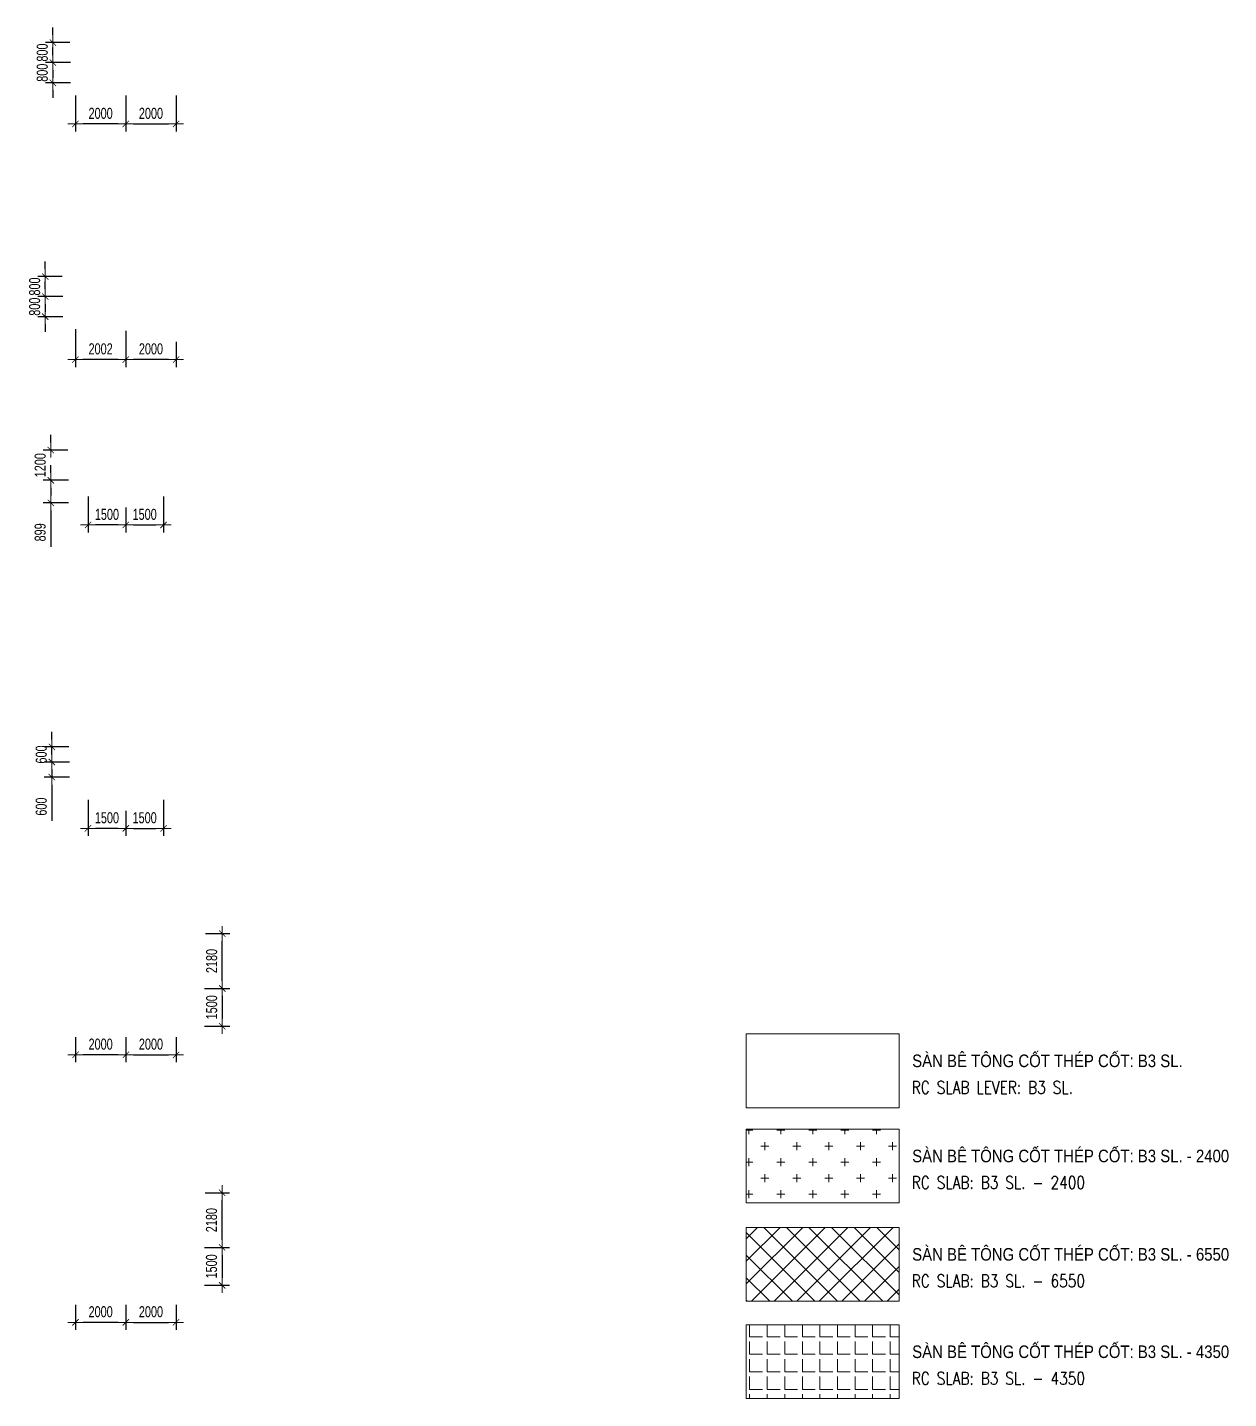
# Model space of a CAD drawing. Header units: millimetres. Extents: x -259680 to 389590, y -106473 to 139263.
# Drawn here: x 203889 to 251640, y 2896 to 57400 of the extents above; entities that cross this region are included whole.
import ezdxf
from ezdxf.enums import TextEntityAlignment as Align

# ---------------------------------------------------------------- set-up
doc = ezdxf.new("R2010")
doc.units = ezdxf.units.MM
doc.layers.get('Defpoints').update_dxf_attribs({"color": 151, "lineweight": 9})
for name, color, linetype, lineweight in [('NDC_S_DIM', 1, 'Continuous', 15), ('NDC_S_THIN LINE', 8, 'Continuous', 9), ('NDC_S_VN TEXT', 7, 'Continuous', 20)]:
    doc.layers.add(name, color=color, linetype=linetype, lineweight=lineweight)
doc.styles.add('NDC_ARIAL', font='arial.ttf', dxfattribs={"width": 0.85})
doc.styles.add('NDC_DIM', font='', dxfattribs={"width": 0.75})
doc.styles.add('NDC_EN TXT', font='romans.shx', dxfattribs={"width": 0.8})
doc.styles.get('NDC_DIM').set_extended_font_data('Dotum')
doc.dimstyles.new('NDC_dim_200', dxfattribs={"dimscale": 200, "dimtxt": 2.2, "dimasz": 1.5, "dimexe": 1.5, "dimexo": 2.5, "dimgap": 1, "dimtad": 1, "dimdec": 0, "dimzin": 0, "dimdsep": 46, "dimtxsty": 'NDC_DIM', "dimblk": 'DIMMARK', "dimcen": 0.09, "dimdle": 1.2, "dimclrd": 1, "dimclre": 1, "dimclrt": 3, "dimadec": 0, "dimazin": 0, "dimtfac": 1, "dimtdec": 0, "dimtix": 1, "dimtofl": 0, "dimtmove": 0, "dimatfit": 3, "dimfxl": 6, "dimfxlon": 1, "dimtolj": 1, "dimtzin": 0, "dimarcsym": 0})

# ---------------------------------------------------------------- blocks, each defined once
blk = doc.blocks.new('DIMMARK')
at = {"layer": 'NDC_S_DIM', "color": 1}
blk.add_line((-1.5, 0), (1, 0), dxfattribs=at)
at = {"layer": 'NDC_S_DIM', "color": 2, "const_width": 0.1}
blk.add_lwpolyline([(-0.42, -0.42), (0.42, 0.42)], dxfattribs=at)
blk = doc.blocks.new('*D634')
at = {"layer": 'Defpoints', "color": 0, "ltscale": 100, "transparency": 16777216}
for p in [(207800, 45838), (209800, 45400), (207800, 44200)]:
    blk.add_point(p, dxfattribs=at)
at = {"layer": 'NDC_S_DIM', "color": 1, "lineweight": -2, "ltscale": 100, "transparency": 16777216}
for p, q in [((207800, 45338), (207800, 43900)), ((209800, 44900), (209800, 43900)), ((209500, 44200), (208100, 44200))]:
    blk.add_line(p, q, dxfattribs=at)
at = {"layer": 'NDC_S_DIM', "color": 1, "lineweight": -2, "ltscale": 100, "transparency": 16777216, "xscale": 300, "yscale": 300, "zscale": 300, "rotation": 180}
blk.add_blockref('DIMMARK', (207800, 44200), dxfattribs=at)
at = {"layer": 'NDC_S_DIM', "color": 1, "lineweight": -2, "ltscale": 100, "transparency": 16777216, "xscale": 300, "yscale": 300, "zscale": 300}
blk.add_blockref('DIMMARK', (209800, 44200), dxfattribs=at)
at = {"layer": 'NDC_S_DIM', "color": 3, "ltscale": 100, "transparency": 16777216, "insert": (208800, 44620), "char_height": 440, "attachment_point": 5, "style": 'NDC_DIM'}
blk.add_mtext('\\A1;2000', dxfattribs=at)
blk = doc.blocks.new('*D635')
at = {"layer": 'Defpoints', "color": 0, "ltscale": 100, "transparency": 16777216}
for p in [(205798, 46700), (204598, 45900), (205798, 45900)]:
    blk.add_point(p, dxfattribs=at)
at = {"layer": 'NDC_S_DIM', "color": 1, "lineweight": -2, "ltscale": 100, "transparency": 16777216}
for p, q in [((204598, 47000), (204598, 47300)), ((205298, 46700), (204298, 46700)), ((205298, 45900), (204298, 45900)), ((204598, 45600), (204598, 45300))]:
    blk.add_line(p, q, dxfattribs=at)
at = {"layer": 'NDC_S_DIM', "color": 1, "lineweight": -2, "ltscale": 100, "transparency": 16777216, "xscale": 300, "yscale": 300, "zscale": 300}
for p, rotation in [((204598, 46700), 270), ((204598, 45900), 90)]:
    blk.add_blockref('DIMMARK', p, dxfattribs=dict(at, rotation=rotation))
at = {"layer": 'NDC_S_DIM', "color": 3, "ltscale": 100, "transparency": 16777216, "insert": (204178, 46300), "char_height": 440, "attachment_point": 5, "rotation": 90, "style": 'NDC_DIM'}
blk.add_mtext('\\A1;800', dxfattribs=at)
blk = doc.blocks.new('*D636')
at = {"layer": 'Defpoints', "color": 0, "ltscale": 100, "transparency": 16777216}
for p in [(204598, 47500), (205770, 47500), (205798, 46700)]:
    blk.add_point(p, dxfattribs=at)
at = {"layer": 'NDC_S_DIM', "color": 1, "lineweight": -2, "ltscale": 100, "transparency": 16777216}
for p, q in [((204598, 47800), (204598, 48100)), ((205270, 47500), (204298, 47500)), ((205298, 46700), (204298, 46700)), ((204598, 46400), (204598, 46100))]:
    blk.add_line(p, q, dxfattribs=at)
at = {"layer": 'NDC_S_DIM', "color": 1, "lineweight": -2, "ltscale": 100, "transparency": 16777216, "xscale": 300, "yscale": 300, "zscale": 300}
for p, rotation in [((204598, 47500), 270), ((204598, 46700), 90)]:
    blk.add_blockref('DIMMARK', p, dxfattribs=dict(at, rotation=rotation))
at = {"layer": 'NDC_S_DIM', "color": 3, "ltscale": 100, "transparency": 16777216, "insert": (204178, 47100), "char_height": 440, "attachment_point": 5, "rotation": 90, "style": 'NDC_DIM'}
blk.add_mtext('\\A1;800', dxfattribs=at)
blk = doc.blocks.new('*D613')
at = {"layer": 'Defpoints', "color": 0, "ltscale": 100, "transparency": 16777216}
for p in [(207800, 17762), (209800, 17762), (209800, 16562)]:
    blk.add_point(p, dxfattribs=at)
at = {"layer": 'NDC_S_DIM', "color": 1, "lineweight": -2, "ltscale": 100, "transparency": 16777216}
for p, q in [((207800, 17262), (207800, 16262)), ((209800, 17262), (209800, 16262)), ((208100, 16562), (209500, 16562))]:
    blk.add_line(p, q, dxfattribs=at)
at = {"layer": 'NDC_S_DIM', "color": 1, "lineweight": -2, "ltscale": 100, "transparency": 16777216, "xscale": 300, "yscale": 300, "zscale": 300, "rotation": 180}
blk.add_blockref('DIMMARK', (207800, 16562), dxfattribs=at)
at = {"layer": 'NDC_S_DIM', "color": 1, "lineweight": -2, "ltscale": 100, "transparency": 16777216, "xscale": 300, "yscale": 300, "zscale": 300}
blk.add_blockref('DIMMARK', (209800, 16562), dxfattribs=at)
at = {"layer": 'NDC_S_DIM', "color": 3, "ltscale": 100, "transparency": 16777216, "insert": (208800, 16982), "char_height": 440, "attachment_point": 5, "style": 'NDC_DIM'}
blk.add_mtext('\\A1;2000', dxfattribs=at)
blk = doc.blocks.new('*D614')
at = {"layer": 'Defpoints', "color": 0, "ltscale": 100, "transparency": 16777216}
for p in [(205800, 17762), (207800, 17762), (205800, 16562)]:
    blk.add_point(p, dxfattribs=at)
at = {"layer": 'NDC_S_DIM', "color": 1, "lineweight": -2, "ltscale": 100, "transparency": 16777216}
for p, q in [((205800, 17262), (205800, 16262)), ((207800, 17262), (207800, 16262)), ((207500, 16562), (206100, 16562))]:
    blk.add_line(p, q, dxfattribs=at)
at = {"layer": 'NDC_S_DIM', "color": 1, "lineweight": -2, "ltscale": 100, "transparency": 16777216, "xscale": 300, "yscale": 300, "zscale": 300, "rotation": 180}
blk.add_blockref('DIMMARK', (205800, 16562), dxfattribs=at)
at = {"layer": 'NDC_S_DIM', "color": 1, "lineweight": -2, "ltscale": 100, "transparency": 16777216, "xscale": 300, "yscale": 300, "zscale": 300}
blk.add_blockref('DIMMARK', (207800, 16562), dxfattribs=at)
at = {"layer": 'NDC_S_DIM', "color": 3, "ltscale": 100, "transparency": 16777216, "insert": (206800, 16982), "char_height": 440, "attachment_point": 5, "style": 'NDC_DIM'}
blk.add_mtext('\\A1;2000', dxfattribs=at)
blk = doc.blocks.new('*D615')
at = {"layer": 'Defpoints', "color": 0, "ltscale": 100, "transparency": 16777216}
for p in [(210435, 19200), (210435, 17700), (211635, 17700)]:
    blk.add_point(p, dxfattribs=at)
at = {"layer": 'NDC_S_DIM', "color": 1, "lineweight": -2, "ltscale": 100, "transparency": 16777216}
for p, q in [((210935, 19200), (211935, 19200)), ((211635, 18900), (211635, 18000)), ((210935, 17700), (211935, 17700))]:
    blk.add_line(p, q, dxfattribs=at)
at = {"layer": 'NDC_S_DIM', "color": 1, "lineweight": -2, "ltscale": 100, "transparency": 16777216, "xscale": 300, "yscale": 300, "zscale": 300}
for p, rotation in [((211635, 19200), 90), ((211635, 17700), 270)]:
    blk.add_blockref('DIMMARK', p, dxfattribs=dict(at, rotation=rotation))
at = {"layer": 'NDC_S_DIM', "color": 3, "ltscale": 100, "transparency": 16777216, "insert": (211215, 18450), "char_height": 440, "attachment_point": 5, "rotation": 90, "style": 'NDC_DIM'}
blk.add_mtext('\\A1;1500', dxfattribs=at)
blk = doc.blocks.new('*D616')
at = {"layer": 'Defpoints', "color": 0, "ltscale": 100, "transparency": 16777216}
for p in [(210464, 21380), (211635, 21380), (210435, 19200)]:
    blk.add_point(p, dxfattribs=at)
at = {"layer": 'NDC_S_DIM', "color": 1, "lineweight": -2, "ltscale": 100, "transparency": 16777216}
for p, q in [((210964, 21380), (211935, 21380)), ((211635, 19500), (211635, 21080)), ((210935, 19200), (211935, 19200))]:
    blk.add_line(p, q, dxfattribs=at)
at = {"layer": 'NDC_S_DIM', "color": 1, "lineweight": -2, "ltscale": 100, "transparency": 16777216, "xscale": 300, "yscale": 300, "zscale": 300}
for p, rotation in [((211635, 21380), 90), ((211635, 19200), 270)]:
    blk.add_blockref('DIMMARK', p, dxfattribs=dict(at, rotation=rotation))
at = {"layer": 'NDC_S_DIM', "color": 3, "ltscale": 100, "transparency": 16777216, "insert": (211215, 20290), "char_height": 440, "attachment_point": 5, "rotation": 90, "style": 'NDC_DIM'}
blk.add_mtext('\\A1;2180', dxfattribs=at)
blk = doc.blocks.new('*D617')
at = {"layer": 'Defpoints', "color": 0, "ltscale": 100, "transparency": 16777216}
for p in [(207800, 7126), (209800, 7126), (209800, 5926)]:
    blk.add_point(p, dxfattribs=at)
at = {"layer": 'NDC_S_DIM', "color": 1, "lineweight": -2, "ltscale": 100, "transparency": 16777216}
for p, q in [((207800, 6626), (207800, 5626)), ((209800, 6626), (209800, 5626)), ((208100, 5926), (209500, 5926))]:
    blk.add_line(p, q, dxfattribs=at)
at = {"layer": 'NDC_S_DIM', "color": 1, "lineweight": -2, "ltscale": 100, "transparency": 16777216, "xscale": 300, "yscale": 300, "zscale": 300, "rotation": 180}
blk.add_blockref('DIMMARK', (207800, 5926), dxfattribs=at)
at = {"layer": 'NDC_S_DIM', "color": 1, "lineweight": -2, "ltscale": 100, "transparency": 16777216, "xscale": 300, "yscale": 300, "zscale": 300}
blk.add_blockref('DIMMARK', (209800, 5926), dxfattribs=at)
at = {"layer": 'NDC_S_DIM', "color": 3, "ltscale": 100, "transparency": 16777216, "insert": (208800, 6346), "char_height": 440, "attachment_point": 5, "style": 'NDC_DIM'}
blk.add_mtext('\\A1;2000', dxfattribs=at)
blk = doc.blocks.new('*D618')
at = {"layer": 'Defpoints', "color": 0, "ltscale": 100, "transparency": 16777216}
for p in [(205800, 7126), (207800, 7126), (205800, 5926)]:
    blk.add_point(p, dxfattribs=at)
at = {"layer": 'NDC_S_DIM', "color": 1, "lineweight": -2, "ltscale": 100, "transparency": 16777216}
for p, q in [((205800, 6626), (205800, 5626)), ((207800, 6626), (207800, 5626)), ((207500, 5926), (206100, 5926))]:
    blk.add_line(p, q, dxfattribs=at)
at = {"layer": 'NDC_S_DIM', "color": 1, "lineweight": -2, "ltscale": 100, "transparency": 16777216, "xscale": 300, "yscale": 300, "zscale": 300, "rotation": 180}
blk.add_blockref('DIMMARK', (205800, 5926), dxfattribs=at)
at = {"layer": 'NDC_S_DIM', "color": 1, "lineweight": -2, "ltscale": 100, "transparency": 16777216, "xscale": 300, "yscale": 300, "zscale": 300}
blk.add_blockref('DIMMARK', (207800, 5926), dxfattribs=at)
at = {"layer": 'NDC_S_DIM', "color": 3, "ltscale": 100, "transparency": 16777216, "insert": (206800, 6346), "char_height": 440, "attachment_point": 5, "style": 'NDC_DIM'}
blk.add_mtext('\\A1;2000', dxfattribs=at)
blk = doc.blocks.new('*D619')
at = {"layer": 'Defpoints', "color": 0, "ltscale": 100, "transparency": 16777216}
for p in [(210429, 8900), (210429, 7400), (211629, 7400)]:
    blk.add_point(p, dxfattribs=at)
at = {"layer": 'NDC_S_DIM', "color": 1, "lineweight": -2, "ltscale": 100, "transparency": 16777216}
for p, q in [((210929, 8900), (211929, 8900)), ((211629, 8600), (211629, 7700)), ((210929, 7400), (211929, 7400))]:
    blk.add_line(p, q, dxfattribs=at)
at = {"layer": 'NDC_S_DIM', "color": 1, "lineweight": -2, "ltscale": 100, "transparency": 16777216, "xscale": 300, "yscale": 300, "zscale": 300}
for p, rotation in [((211629, 8900), 90), ((211629, 7400), 270)]:
    blk.add_blockref('DIMMARK', p, dxfattribs=dict(at, rotation=rotation))
at = {"layer": 'NDC_S_DIM', "color": 3, "ltscale": 100, "transparency": 16777216, "insert": (211209, 8150), "char_height": 440, "attachment_point": 5, "rotation": 90, "style": 'NDC_DIM'}
blk.add_mtext('\\A1;1500', dxfattribs=at)
blk = doc.blocks.new('*D620')
at = {"layer": 'Defpoints', "color": 0, "ltscale": 100, "transparency": 16777216}
for p in [(210458, 11080), (211629, 11080), (210429, 8900)]:
    blk.add_point(p, dxfattribs=at)
at = {"layer": 'NDC_S_DIM', "color": 1, "lineweight": -2, "ltscale": 100, "transparency": 16777216}
for p, q in [((210958, 11080), (211929, 11080)), ((211629, 9200), (211629, 10780)), ((210929, 8900), (211929, 8900))]:
    blk.add_line(p, q, dxfattribs=at)
at = {"layer": 'NDC_S_DIM', "color": 1, "lineweight": -2, "ltscale": 100, "transparency": 16777216, "xscale": 300, "yscale": 300, "zscale": 300}
for p, rotation in [((211629, 11080), 90), ((211629, 8900), 270)]:
    blk.add_blockref('DIMMARK', p, dxfattribs=dict(at, rotation=rotation))
at = {"layer": 'NDC_S_DIM', "color": 3, "ltscale": 100, "transparency": 16777216, "insert": (211209, 9990), "char_height": 440, "attachment_point": 5, "rotation": 90, "style": 'NDC_DIM'}
blk.add_mtext('\\A1;2180', dxfattribs=at)
blk = doc.blocks.new('*D574')
at = {"layer": 'Defpoints', "color": 0, "ltscale": 100, "transparency": 16777216}
for p in [(209300, 39260), (207800, 38822), (209300, 37622)]:
    blk.add_point(p, dxfattribs=at)
at = {"layer": 'NDC_S_DIM', "color": 1, "lineweight": -2, "ltscale": 100, "transparency": 16777216}
for p, q in [((209300, 38760), (209300, 37322)), ((207800, 38322), (207800, 37322)), ((208100, 37622), (209000, 37622))]:
    blk.add_line(p, q, dxfattribs=at)
at = {"layer": 'NDC_S_DIM', "color": 1, "lineweight": -2, "ltscale": 100, "transparency": 16777216, "xscale": 300, "yscale": 300, "zscale": 300, "rotation": 180}
blk.add_blockref('DIMMARK', (207800, 37622), dxfattribs=at)
at = {"layer": 'NDC_S_DIM', "color": 1, "lineweight": -2, "ltscale": 100, "transparency": 16777216, "xscale": 300, "yscale": 300, "zscale": 300}
blk.add_blockref('DIMMARK', (209300, 37622), dxfattribs=at)
at = {"layer": 'NDC_S_DIM', "color": 3, "ltscale": 100, "transparency": 16777216, "insert": (208550, 38042), "char_height": 440, "attachment_point": 5, "style": 'NDC_DIM'}
blk.add_mtext('\\A1;1500', dxfattribs=at)
blk = doc.blocks.new('*D575')
at = {"layer": 'Defpoints', "color": 0, "ltscale": 100, "transparency": 16777216}
for p in [(206300, 39260), (207800, 38822), (206300, 37622)]:
    blk.add_point(p, dxfattribs=at)
at = {"layer": 'NDC_S_DIM', "color": 1, "lineweight": -2, "ltscale": 100, "transparency": 16777216}
for p, q in [((206300, 38760), (206300, 37322)), ((207800, 38322), (207800, 37322)), ((207500, 37622), (206600, 37622))]:
    blk.add_line(p, q, dxfattribs=at)
at = {"layer": 'NDC_S_DIM', "color": 1, "lineweight": -2, "ltscale": 100, "transparency": 16777216, "xscale": 300, "yscale": 300, "zscale": 300, "rotation": 180}
blk.add_blockref('DIMMARK', (206300, 37622), dxfattribs=at)
at = {"layer": 'NDC_S_DIM', "color": 1, "lineweight": -2, "ltscale": 100, "transparency": 16777216, "xscale": 300, "yscale": 300, "zscale": 300}
blk.add_blockref('DIMMARK', (207800, 37622), dxfattribs=at)
at = {"layer": 'NDC_S_DIM', "color": 3, "ltscale": 100, "transparency": 16777216, "insert": (207050, 38042), "char_height": 440, "attachment_point": 5, "style": 'NDC_DIM'}
blk.add_mtext('\\A1;1500', dxfattribs=at)
blk = doc.blocks.new('*D576')
at = {"layer": 'Defpoints', "color": 0, "ltscale": 100, "transparency": 16777216}
for p in [(206018, 39399), (204818, 38500), (206018, 38500)]:
    blk.add_point(p, dxfattribs=at)
at = {"layer": 'NDC_S_DIM', "color": 1, "lineweight": -2, "ltscale": 100, "transparency": 16777216}
for p, q in [((204818, 39699), (204818, 39999)), ((205518, 39399), (204518, 39399)), ((205518, 38500), (204518, 38500)), ((204818, 38200), (204818, 36757))]:
    blk.add_line(p, q, dxfattribs=at)
at = {"layer": 'NDC_S_DIM', "color": 1, "lineweight": -2, "ltscale": 100, "transparency": 16777216, "xscale": 300, "yscale": 300, "zscale": 300}
for p, rotation in [((204818, 39399), 270), ((204818, 38500), 90)]:
    blk.add_blockref('DIMMARK', p, dxfattribs=dict(at, rotation=rotation))
at = {"layer": 'NDC_S_DIM', "color": 3, "ltscale": 100, "transparency": 16777216, "insert": (204398, 37329), "char_height": 440, "attachment_point": 5, "rotation": 90, "style": 'NDC_DIM'}
blk.add_mtext('\\A1;899', dxfattribs=at)
blk = doc.blocks.new('*D577')
at = {"layer": 'Defpoints', "color": 0, "ltscale": 100, "transparency": 16777216}
for p in [(204818, 40599), (205990, 40599), (206018, 39399)]:
    blk.add_point(p, dxfattribs=at)
at = {"layer": 'NDC_S_DIM', "color": 1, "lineweight": -2, "ltscale": 100, "transparency": 16777216}
for p, q in [((204818, 40899), (204818, 41199)), ((205490, 40599), (204518, 40599)), ((205518, 39399), (204518, 39399)), ((204818, 39099), (204818, 38799))]:
    blk.add_line(p, q, dxfattribs=at)
at = {"layer": 'NDC_S_DIM', "color": 1, "lineweight": -2, "ltscale": 100, "transparency": 16777216, "xscale": 300, "yscale": 300, "zscale": 300}
for p, rotation in [((204818, 40599), 270), ((204818, 39399), 90)]:
    blk.add_blockref('DIMMARK', p, dxfattribs=dict(at, rotation=rotation))
at = {"layer": 'NDC_S_DIM', "color": 3, "ltscale": 100, "transparency": 16777216, "insert": (204398, 39999), "char_height": 440, "attachment_point": 5, "rotation": 90, "style": 'NDC_DIM'}
blk.add_mtext('\\A1;1200', dxfattribs=at)
blk = doc.blocks.new('*D578')
at = {"layer": 'Defpoints', "color": 0, "ltscale": 100, "transparency": 16777216}
for p in [(207800, 26761), (209300, 27199), (209300, 25561)]:
    blk.add_point(p, dxfattribs=at)
at = {"layer": 'NDC_S_DIM', "color": 1, "lineweight": -2, "ltscale": 100, "transparency": 16777216}
for p, q in [((207800, 26261), (207800, 25261)), ((209300, 26699), (209300, 25261)), ((208100, 25561), (209000, 25561))]:
    blk.add_line(p, q, dxfattribs=at)
at = {"layer": 'NDC_S_DIM', "color": 1, "lineweight": -2, "ltscale": 100, "transparency": 16777216, "xscale": 300, "yscale": 300, "zscale": 300, "rotation": 180}
blk.add_blockref('DIMMARK', (207800, 25561), dxfattribs=at)
at = {"layer": 'NDC_S_DIM', "color": 1, "lineweight": -2, "ltscale": 100, "transparency": 16777216, "xscale": 300, "yscale": 300, "zscale": 300}
blk.add_blockref('DIMMARK', (209300, 25561), dxfattribs=at)
at = {"layer": 'NDC_S_DIM', "color": 3, "ltscale": 100, "transparency": 16777216, "insert": (208550, 25981), "char_height": 440, "attachment_point": 5, "style": 'NDC_DIM'}
blk.add_mtext('\\A1;1500', dxfattribs=at)
blk = doc.blocks.new('*D466')
at = {"layer": 'Defpoints', "color": 0, "ltscale": 100, "transparency": 16777216}
for p in [(206300, 27199), (207800, 26761), (206300, 25561)]:
    blk.add_point(p, dxfattribs=at)
at = {"layer": 'NDC_S_DIM', "color": 1, "lineweight": -2, "ltscale": 100, "transparency": 16777216}
for p, q in [((206300, 26699), (206300, 25261)), ((207800, 26261), (207800, 25261)), ((207500, 25561), (206600, 25561))]:
    blk.add_line(p, q, dxfattribs=at)
at = {"layer": 'NDC_S_DIM', "color": 1, "lineweight": -2, "ltscale": 100, "transparency": 16777216, "xscale": 300, "yscale": 300, "zscale": 300, "rotation": 180}
blk.add_blockref('DIMMARK', (206300, 25561), dxfattribs=at)
at = {"layer": 'NDC_S_DIM', "color": 1, "lineweight": -2, "ltscale": 100, "transparency": 16777216, "xscale": 300, "yscale": 300, "zscale": 300}
blk.add_blockref('DIMMARK', (207800, 25561), dxfattribs=at)
at = {"layer": 'NDC_S_DIM', "color": 3, "ltscale": 100, "transparency": 16777216, "insert": (207050, 25981), "char_height": 440, "attachment_point": 5, "style": 'NDC_DIM'}
blk.add_mtext('\\A1;1500', dxfattribs=at)
blk = doc.blocks.new('*D467')
at = {"layer": 'Defpoints', "color": 0, "ltscale": 100, "transparency": 16777216}
for p in [(206061, 28199), (204861, 27599), (206061, 27599)]:
    blk.add_point(p, dxfattribs=at)
at = {"layer": 'NDC_S_DIM', "color": 1, "lineweight": -2, "ltscale": 100, "transparency": 16777216}
for p, q in [((204861, 28499), (204861, 28799)), ((205561, 28199), (204561, 28199)), ((205561, 27599), (204561, 27599)), ((204861, 27299), (204861, 25855))]:
    blk.add_line(p, q, dxfattribs=at)
at = {"layer": 'NDC_S_DIM', "color": 1, "lineweight": -2, "ltscale": 100, "transparency": 16777216, "xscale": 300, "yscale": 300, "zscale": 300}
for p, rotation in [((204861, 28199), 270), ((204861, 27599), 90)]:
    blk.add_blockref('DIMMARK', p, dxfattribs=dict(at, rotation=rotation))
at = {"layer": 'NDC_S_DIM', "color": 3, "ltscale": 100, "transparency": 16777216, "insert": (204440, 26427), "char_height": 440, "attachment_point": 5, "rotation": 90, "style": 'NDC_DIM'}
blk.add_mtext('\\A1;600', dxfattribs=at)
blk = doc.blocks.new('*D468')
at = {"layer": 'Defpoints', "color": 0, "ltscale": 100, "transparency": 16777216}
for p in [(204861, 28799), (206032, 28799), (206061, 28199)]:
    blk.add_point(p, dxfattribs=at)
at = {"layer": 'NDC_S_DIM', "color": 1, "lineweight": -2, "ltscale": 100, "transparency": 16777216}
for p, q in [((204861, 29099), (204861, 29399)), ((205532, 28799), (204561, 28799)), ((205561, 28199), (204561, 28199)), ((204861, 27899), (204861, 27599))]:
    blk.add_line(p, q, dxfattribs=at)
at = {"layer": 'NDC_S_DIM', "color": 1, "lineweight": -2, "ltscale": 100, "transparency": 16777216, "xscale": 300, "yscale": 300, "zscale": 300}
for p, rotation in [((204861, 28799), 270), ((204861, 28199), 90)]:
    blk.add_blockref('DIMMARK', p, dxfattribs=dict(at, rotation=rotation))
at = {"layer": 'NDC_S_DIM', "color": 3, "ltscale": 100, "transparency": 16777216, "insert": (204440, 28499), "char_height": 440, "attachment_point": 5, "rotation": 90, "style": 'NDC_DIM'}
blk.add_mtext('\\A1;600', dxfattribs=at)
blk = doc.blocks.new('*D459')
at = {"layer": 'Defpoints', "color": 0, "ltscale": 100, "transparency": 16777216}
for p in [(207800, 55200), (209800, 55200), (209800, 53562)]:
    blk.add_point(p, dxfattribs=at)
at = {"layer": 'NDC_S_DIM', "color": 1, "lineweight": -2, "ltscale": 100, "transparency": 16777216}
for p, q in [((207800, 54700), (207800, 53262)), ((209800, 54700), (209800, 53262)), ((208100, 53562), (209500, 53562))]:
    blk.add_line(p, q, dxfattribs=at)
at = {"layer": 'NDC_S_DIM', "color": 1, "lineweight": -2, "ltscale": 100, "transparency": 16777216, "xscale": 300, "yscale": 300, "zscale": 300, "rotation": 180}
blk.add_blockref('DIMMARK', (207800, 53562), dxfattribs=at)
at = {"layer": 'NDC_S_DIM', "color": 1, "lineweight": -2, "ltscale": 100, "transparency": 16777216, "xscale": 300, "yscale": 300, "zscale": 300}
blk.add_blockref('DIMMARK', (209800, 53562), dxfattribs=at)
at = {"layer": 'NDC_S_DIM', "color": 3, "ltscale": 100, "transparency": 16777216, "insert": (208800, 53982), "char_height": 440, "attachment_point": 5, "style": 'NDC_DIM'}
blk.add_mtext('\\A1;2000', dxfattribs=at)
blk = doc.blocks.new('*D460')
at = {"layer": 'Defpoints', "color": 0, "ltscale": 100, "transparency": 16777216}
for p in [(205800, 55200), (207800, 55200), (205800, 53562)]:
    blk.add_point(p, dxfattribs=at)
at = {"layer": 'NDC_S_DIM', "color": 1, "lineweight": -2, "ltscale": 100, "transparency": 16777216}
for p, q in [((205800, 54700), (205800, 53262)), ((207800, 54700), (207800, 53262)), ((207500, 53562), (206100, 53562))]:
    blk.add_line(p, q, dxfattribs=at)
at = {"layer": 'NDC_S_DIM', "color": 1, "lineweight": -2, "ltscale": 100, "transparency": 16777216, "xscale": 300, "yscale": 300, "zscale": 300, "rotation": 180}
blk.add_blockref('DIMMARK', (205800, 53562), dxfattribs=at)
at = {"layer": 'NDC_S_DIM', "color": 1, "lineweight": -2, "ltscale": 100, "transparency": 16777216, "xscale": 300, "yscale": 300, "zscale": 300}
blk.add_blockref('DIMMARK', (207800, 53562), dxfattribs=at)
at = {"layer": 'NDC_S_DIM', "color": 3, "ltscale": 100, "transparency": 16777216, "insert": (206800, 53982), "char_height": 440, "attachment_point": 5, "style": 'NDC_DIM'}
blk.add_mtext('\\A1;2000', dxfattribs=at)
blk = doc.blocks.new('*D461')
at = {"layer": 'Defpoints', "color": 0, "ltscale": 100, "transparency": 16777216}
for p in [(206102, 56000), (204902, 55200), (206102, 55200)]:
    blk.add_point(p, dxfattribs=at)
at = {"layer": 'NDC_S_DIM', "color": 1, "lineweight": -2, "ltscale": 100, "transparency": 16777216}
for p, q in [((204902, 56300), (204902, 56600)), ((205602, 56000), (204602, 56000)), ((205602, 55200), (204602, 55200)), ((204902, 54900), (204902, 54600))]:
    blk.add_line(p, q, dxfattribs=at)
at = {"layer": 'NDC_S_DIM', "color": 1, "lineweight": -2, "ltscale": 100, "transparency": 16777216, "xscale": 300, "yscale": 300, "zscale": 300}
for p, rotation in [((204902, 56000), 270), ((204902, 55200), 90)]:
    blk.add_blockref('DIMMARK', p, dxfattribs=dict(at, rotation=rotation))
at = {"layer": 'NDC_S_DIM', "color": 3, "ltscale": 100, "transparency": 16777216, "insert": (204481, 55600), "char_height": 440, "attachment_point": 5, "rotation": 90, "style": 'NDC_DIM'}
blk.add_mtext('\\A1;800', dxfattribs=at)
blk = doc.blocks.new('*D462')
at = {"layer": 'Defpoints', "color": 0, "ltscale": 100, "transparency": 16777216}
for p in [(204902, 56800), (206073, 56800), (206102, 56000)]:
    blk.add_point(p, dxfattribs=at)
at = {"layer": 'NDC_S_DIM', "color": 1, "lineweight": -2, "ltscale": 100, "transparency": 16777216}
for p, q in [((204902, 57100), (204902, 57400)), ((205573, 56800), (204602, 56800)), ((205602, 56000), (204602, 56000)), ((204902, 55700), (204902, 55400))]:
    blk.add_line(p, q, dxfattribs=at)
at = {"layer": 'NDC_S_DIM', "color": 1, "lineweight": -2, "ltscale": 100, "transparency": 16777216, "xscale": 300, "yscale": 300, "zscale": 300}
for p, rotation in [((204902, 56800), 270), ((204902, 56000), 90)]:
    blk.add_blockref('DIMMARK', p, dxfattribs=dict(at, rotation=rotation))
at = {"layer": 'NDC_S_DIM', "color": 3, "ltscale": 100, "transparency": 16777216, "insert": (204481, 56400), "char_height": 440, "attachment_point": 5, "rotation": 90, "style": 'NDC_DIM'}
blk.add_mtext('\\A1;800', dxfattribs=at)
blk = doc.blocks.new('*D393')
at = {"layer": 'Defpoints', "color": 0, "ltscale": 100, "transparency": 16777216}
for p in [(205798, 45900), (207800, 45400), (205798, 44200)]:
    blk.add_point(p, dxfattribs=at)
at = {"layer": 'NDC_S_DIM', "color": 1, "lineweight": -2, "ltscale": 100, "transparency": 16777216}
for p, q in [((205798, 45400), (205798, 43900)), ((207800, 44900), (207800, 43900)), ((207500, 44200), (206098, 44200))]:
    blk.add_line(p, q, dxfattribs=at)
at = {"layer": 'NDC_S_DIM', "color": 1, "lineweight": -2, "ltscale": 100, "transparency": 16777216, "xscale": 300, "yscale": 300, "zscale": 300, "rotation": 180}
blk.add_blockref('DIMMARK', (205798, 44200), dxfattribs=at)
at = {"layer": 'NDC_S_DIM', "color": 1, "lineweight": -2, "ltscale": 100, "transparency": 16777216, "xscale": 300, "yscale": 300, "zscale": 300}
blk.add_blockref('DIMMARK', (207800, 44200), dxfattribs=at)
at = {"layer": 'NDC_S_DIM', "color": 3, "ltscale": 100, "transparency": 16777216, "insert": (206799, 44620), "char_height": 440, "attachment_point": 5, "style": 'NDC_DIM'}
blk.add_mtext('\\A1;2002', dxfattribs=at)

msp = doc.modelspace()

# ---------------------------------------------------------------- hatches: boundary and pattern name
at = {"layer": 'NDC_S_THIN LINE', "ltscale": 100}
h = msp.add_hatch(dxfattribs=at)
h.set_pattern_fill('CROSS', color=251, scale=100)
h.set_pattern_definition([(0, (-233045.5, -6120.6), (635, 635), [317.5, -952.5]), (90, (-232886.75, -6279.3), (-635, 635), [317.5, -952.5])])
h.paths.add_polyline_path([(238542.1, 13610.6), (232466.4, 13610.6), (232466.4, 10678.4), (238542.1, 10678.4)])
h = msp.add_hatch(dxfattribs=at)
h.set_pattern_fill('ANSI37', color=251, scale=200)
h.set_pattern_definition([(45, (0, 2190), (-449.0128, 449.0128), []), (135, (0, 2190), (-449.0128, -449.0128), [])])
h.paths.add_polyline_path([(238542.1, 9699.4), (232466.4, 9699.4), (232466.4, 6767.2), (238542.1, 6767.2)])
h = msp.add_hatch(dxfattribs=at)
h.set_pattern_fill('ANGLE', color=251, scale=100)
h.set_pattern_definition([(0, (0, 3260), (0, 698.5), [508, -190.5]), (90, (0, 3260), (-698.5, 4e-14), [508, -190.5])])
h.paths.add_polyline_path([(238542.1, 5828.2), (232466.4, 5828.2), (232466.4, 2896), (238542.1, 2896)])

# ---------------------------------------------------------------- linework, layer by layer
for points in [[(232466.4, 17391.8), (238542.1, 17391.8), (238542.1, 14459.6), (232466.4, 14459.6)], [(232466.4, 13610.6), (238542.1, 13610.6), (238542.1, 10678.4), (232466.4, 10678.4)], [(232466.4, 9699.4), (238542.1, 9699.4), (238542.1, 6767.2), (232466.4, 6767.2)], [(232466.4, 5828.2), (238542.1, 5828.2), (238542.1, 2896), (232466.4, 2896)]]:
    msp.add_lwpolyline(points, close=True, dxfattribs=at)

# ---------------------------------------------------------------- texts
at = {"layer": 'NDC_S_VN TEXT'}
for s, style, width, p in [('SÀN BÊ TÔNG CỐT THÉP CỐT: B3 SL.', 'NDC_ARIAL', 0.85, (239061.6, 16321.2)), ('RC SLAB LEVER: B3 SL.', 'NDC_EN TXT', 0.8, (239041.4, 15264.8)), ('SÀN BÊ TÔNG CỐT THÉP CỐT: B3 SL. - 2400 ', 'NDC_ARIAL', 0.85, (239061.6, 12540)), ('RC SLAB: B3 SL. - 2400', 'NDC_EN TXT', 0.8, (239041.4, 11483.6)), ('SÀN BÊ TÔNG CỐT THÉP CỐT: B3 SL. - 6550  ', 'NDC_ARIAL', 0.85, (239061.6, 8628.8)), ('RC SLAB: B3 SL. - 6550', 'NDC_EN TXT', 0.8, (239041.4, 7572.4)), ('SÀN BÊ TÔNG CỐT THÉP CỐT: B3 SL. - 4350  ', 'NDC_ARIAL', 0.85, (239061.6, 4757.6)), ('RC SLAB: B3 SL. - 4350', 'NDC_EN TXT', 0.8, (239041.4, 3701.2))]:
    msp.add_text(s, height=500, dxfattribs=dict(at, style=style, width=width)).set_placement(p, align=Align.MIDDLE_LEFT)

# ---------------------------------------------------------------- dimensions: what is measured, and where the dimension line sits
at = {"layer": 'NDC_S_DIM', "ltscale": 100}
for base, p1, p2, angle, picture, middle in [((204901.8, 56800), (206101.8, 56000), (206073.3, 56800), 90, '*D462', (204481.5, 56400)), ((204901.8, 55200), (206101.8, 56000), (206101.8, 55200), 270, '*D461', (204481.5, 55600)), ((205800, 53561.7), (207800, 55200), (205800, 55200), 180, '*D460', (206800, 53982)), ((204598.1, 47500), (205798.1, 46700), (205769.7, 47500), 90, '*D636', (204177.8, 47100)), ((204598.1, 45900), (205798.1, 46700), (205798.1, 45900), 270, '*D635', (204177.8, 46300)), ((207800, 44200), (209800, 45400), (207800, 45838.3), 180, '*D634', (208800, 44620.3)), ((204818.5, 40599), (206018.5, 39399), (205990, 40599), 90, '*D577', (204398.2, 39999)), ((206300, 37621.7), (207800, 38821.7), (206300, 39259.9), 180, '*D575', (207050, 38042)), ((204860.7, 28799), (206060.7, 28199), (206032.2, 28799), 90, '*D468', (204440.4, 28499)), ((206300, 25560.7), (207800, 26760.7), (206300, 27199), 180, '*D466', (207050, 25981)), ((211635.4, 21379.6), (210435.4, 19200), (210463.8, 21379.6), 90, '*D616', (211215.1, 20289.8)), ((211635.4, 17700.2), (210435.4, 19200), (210435.4, 17700.2), 270, '*D615', (211215.1, 18450.1)), ((205800, 16561.7), (207800, 17761.7), (205800, 17761.7), 180, '*D614', (206800, 16982)), ((211629.3, 11079.6), (210429.3, 8900), (210457.7, 11079.6), 90, '*D620', (211209, 9989.8)), ((211629.3, 7400.2), (210429.3, 8900), (210429.3, 7400.2), 270, '*D619', (211209, 8150.1)), ((205800, 5925.7), (207800, 7125.7), (205800, 7125.7), 180, '*D618', (206800, 6346))]:
    dim = msp.add_linear_dim(base=base, p1=p1, p2=p2, angle=angle, dimstyle='NDC_dim_200', dxfattribs=at)
    dim.commit()
    dim.dimension.update_dxf_attribs({"geometry": picture, "text_midpoint": middle})
for base, p1, p2, picture, middle in [((209800, 53561.7), (207800, 55200), (209800, 55200), '*D459', (208800, 53982)), ((205798.1, 44200), (207800, 45400), (205798.1, 45900), '*D393', (206799.1, 44620.3)), ((209300, 37621.7), (207800, 38821.7), (209300, 39259.9), '*D574', (208550, 38042)), ((209300, 25560.7), (207800, 26760.7), (209300, 27199), '*D578', (208550, 25981)), ((209800, 16561.7), (207800, 17761.7), (209800, 17761.7), '*D613', (208800, 16982)), ((209800, 5925.7), (207800, 7125.7), (209800, 7125.7), '*D617', (208800, 6346))]:
    dim = msp.add_linear_dim(base=base, p1=p1, p2=p2, dimstyle='NDC_dim_200', dxfattribs=at)
    dim.commit()
    dim.dimension.update_dxf_attribs({"geometry": picture, "text_midpoint": middle})
for base, p1, p2, picture, middle in [((204818.5, 38500), (206018.5, 39399), (206018.5, 38500), '*D576', (204818.5, 37328.6)), ((204860.7, 27599), (206060.7, 28199), (206060.7, 27599), '*D467', (204860.7, 26426.9))]:
    dim = msp.add_linear_dim(base=base, p1=p1, p2=p2, angle=270, dimstyle='NDC_dim_200', dxfattribs=at)
    dim.commit()
    dim.dimension.update_dxf_attribs({"geometry": picture, "text_midpoint": middle, "dimtype": 160})

doc.saveas('drawing.dxf')
